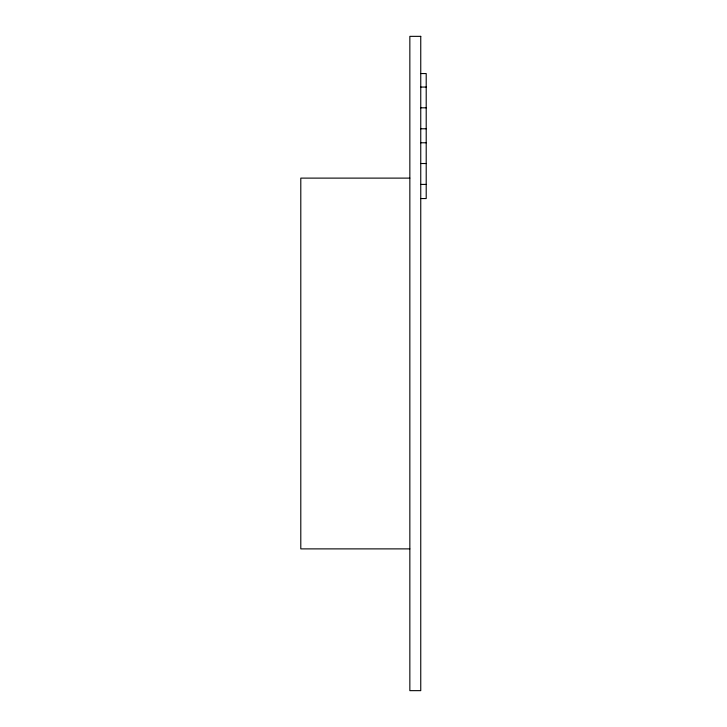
<?xml version="1.0" encoding="UTF-8"?>
<svg xmlns="http://www.w3.org/2000/svg" width="727" height="727" viewBox="0 0 727 727"><rect width="100%" height="100%" fill="white"/><g stroke="black" fill="none" stroke-linecap="round" stroke-linejoin="round"><path stroke-width="1.09" d="M420.751 73.554L426.204 73.554L426.204 198.553L420.751 198.553M420.751 87.067L426.204 87.067M420.751 107.814L426.204 107.814M420.751 128.779L426.204 128.779M420.751 142.774L426.204 142.774M420.751 163.52L426.204 163.52M409.846 178.115L300.796 178.115L300.796 548.885L409.846 548.885M420.751 184.413L426.204 184.413M420.751 36.35L409.846 36.35L409.846 690.65L420.751 690.65L420.751 36.35"/></g></svg>
